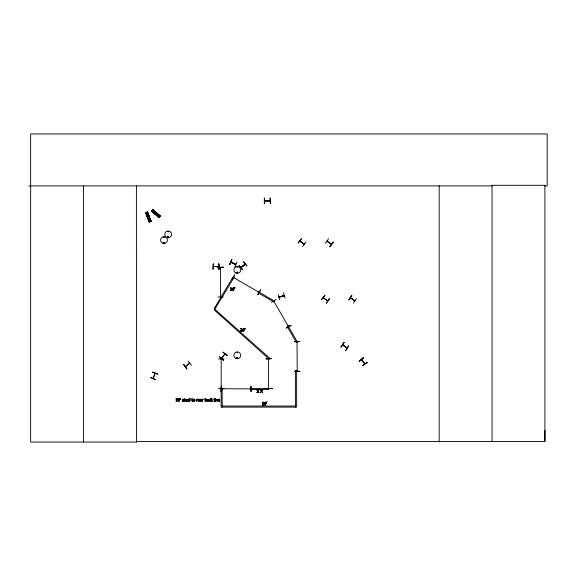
<?xml version="1.0" encoding="UTF-8"?>
<svg xmlns="http://www.w3.org/2000/svg" width="576" height="576" viewBox="0 0 576 576"><rect width="100%" height="100%" fill="white"/><g stroke="black" fill="none" stroke-linecap="round" stroke-linejoin="round"><path stroke-width="0.86" d="M544.507 185.897L547.2 185.897L547.2 133.963L30.658 133.963L30.658 442.037L136.483 442.037L136.411 441.432L544.903 441.432L544.982 430.294M258.516 291.982L258.998 292.298L233.525 277.546L234.101 277.654M259.142 292.118L258.725 291.845M185.328 366.473L189.626 363.125M185.443 366.624L189.742 363.276M300.398 241.351L300.024 241.013M304.38 244.188L304.013 243.857M323.215 297.763L327.701 300.931M331.524 244.188L327.089 241.027M327.816 300.773L323.273 297.792M342.554 344.923L347.004 348.17M350.359 297.763L354.91 300.737L354.571 300.463M221.148 359.518L221.407 358.956M221.407 388.397L221.407 387.922M268.481 359.518L268.517 358.942M268.495 359.482L268.733 358.956M268.726 388.339L268.51 387.806L268.733 388.397M296.964 370.706L297.216 371.203L297.022 341.726M164.383 242.69L163.649 242.784L164.29 242.525M167.645 236.93C169.87 235.663 167.004 238.666 168.178 236.434M167.803 236.93C168.919 235.922 168.134 237.881 167.897 237.096M237.024 267.062L237.614 266.983L237.06 267.127M236.952 272.491C238.298 271.39 236.902 273.881 237.161 272.203M236.93 357.768C237.744 359.035 237.528 356.918 237.06 357.631M237.586 352.512L237.002 352.361L237.528 352.57M237.809 358.006C236.93 355.932 236.513 359.654 237.787 357.869M155.218 373.37L153.101 378.418M221.4 359.482L221.191 358.942M268.733 359.482L268.704 358.999M297.245 371.088L297.245 370.706M278.942 296.971L279.648 297.029M361.735 359.95L361.663 359.402M273.967 301.442L273.902 300.902M152.626 372.046L157.781 373.982M153.122 378.367L155.009 373.255M279.043 296.914L284.148 295.438M361.469 359.554L364.788 363.924M364.982 363.773L361.728 359.474M229.687 264.629L231.955 259.618M231.336 262.469L235.706 264.542M235.361 264.384C237.672 264.449 229.277 261.425 231.415 262.289M237.024 261.95L234.792 266.983M220.68 296.41L220.493 296.964M213.3 266.486L218.75 266.602M221.983 389.059L221.407 389.059M250.848 389.059L250.265 389.066L250.747 389.059M269.496 200.707L270.036 200.923M232.726 278.338L234.691 274.932M257.803 294.631L260.525 289.843M257.983 294.732L260.726 289.958M288.641 326.426L288.173 326.124M301.414 238.81L297.994 243.137L301.442 238.831M304.301 244.102L299.93 240.977L304.236 244.397M302.738 246.514L305.957 242.05M325.39 243.31L328.522 238.788M333.295 242.194L329.868 246.506L333.317 242.208M329.882 246.514L333.101 242.05M321.451 299.736L324.878 295.416M324.814 295.366L321.43 299.714M329.364 298.62L326.225 303.134M326.39 303.257L329.587 298.771M351.792 295.25L348.818 299.894M348.79 299.873L351.77 295.236M353.304 303.091L356.558 298.656M340.978 347.062L344.146 342.562M343.001 345.247L342.662 344.765M345.722 350.446L348.689 345.802L345.744 350.46M163.793 237.046L164.268 237.406L163.771 237.118M227.131 355.738L222.89 352.224M224.82 354.024L221.458 358.236L225.058 354.067M218.729 266.666L213.35 266.486L218.772 266.681M152.222 211.601L153.425 210.218M152.734 212.047L153.936 210.658M153.497 212.702L154.699 211.32M154.166 213.293L155.369 211.903M154.93 213.955L156.132 212.566M158.206 216.785L159.408 215.402M158.22 217.202L159.826 215.352L158.278 217.253M158.882 217.562L159.307 217.073L151.79 210.564M240.97 267.322L245.268 264.103L241.042 267.581M242.071 266.918L244.498 264.888M242.518 269.82L239.004 265.579M187.992 361.03L191.434 365.328M186.79 368.942L183.65 364.406L186.804 368.928M168.329 231.761L168.098 231.206L168.25 231.761M359.352 361.109L363.694 357.725M364.716 363.83L364.702 363.362M362.75 365.537L367.279 362.398M367.265 362.376L362.722 365.508M241.114 267.552L245.311 264.096M150.034 221.184L150.192 221.522M271.447 302.342L276.156 299.491M286.222 327.931L290.974 325.152M286.322 328.111L291.089 325.346M284.227 295.438L283.817 295.812M350.474 297.576L350.734 298.066M235.757 264.521L230.89 262.282M283.738 295.517L283.766 295.898M163.757 242.258C166.039 243.108 161.978 243.144 164.254 242.258M237.463 273.002C238.824 271.21 235.39 272.707 237.571 272.916M237.125 357.581L237.528 357.631M147.564 212.004L145.584 212.767L149.112 222.062L151.092 221.299L147.557 212.011L150.955 221.35M146.074 213.66L147.787 213.005M146.311 214.286L148.025 213.638M146.671 215.23L148.385 214.582M146.988 216.072L148.702 215.417M147.348 217.015L149.062 216.36M148.882 221.062L150.602 220.406M148.702 221.436L150.984 220.565M148.723 221.508L151.013 220.637M284.299 295.675L279.022 297.18M280.21 296.957L283.241 296.071M278.201 294.422L279.662 299.729M283.486 292.882L285.098 298.152M354.773 300.902L350.41 297.763L354.715 300.91M269.993 200.959L264.607 200.902M213.278 263.83L213.012 269.338L213.242 263.83M223.344 267.192L217.836 267.509L223.344 267.163M217.836 267.466L223.344 267.394M220.5 268.099L220.716 267.602M219.125 269.294L218.794 263.794L219.103 269.294M217.836 296.993L223.344 296.986M294.365 341.669L299.873 341.402L294.365 341.748M297.216 341.726L297.029 342.281M218.534 358.956L224.035 358.848M294.372 371.297L299.873 371.261M294.372 371.527L299.873 371.462M221.371 386.186L221.098 391.694L221.335 386.186M250.848 386.186L250.956 391.687M224.035 388.397L218.534 388.512M271.361 388.397C252.785 388.714 283.802 388.159 268.222 388.721M221.94 388.836L221.501 389.059M28.8 186.113L30.658 186.106M30.658 185.897L492.034 185.897M264.298 198.05L264.326 203.558M270.108 198.05L270.389 203.558M264.679 200.923L270.115 200.902M270.418 203.558L270.187 198.05M222.178 406.044L295.574 406.044M364.774 363.845L361.526 359.626M269.993 200.65L264.665 200.707L265.219 200.707M273.931 300.953L274.183 301.385M288.36 325.951L288.418 326.47M250.366 389.066L250.862 388.843L221.105 388.764L221.105 407.11L296.647 407.11L296.647 370.411L295.574 370.411L295.574 407.11M152.546 372.262L157.709 374.177M304.142 244.325L299.866 241.243M346.759 347.652L347.126 347.89M230.89 262.325L235.807 264.593M342.792 344.786L347.033 348.12L342.626 345.01M234.67 274.918L231.948 279.706M233.575 277.574L234.007 277.819M258.998 292.255L258.617 291.816L259.063 292.032M327.01 241.243L331.38 244.397M223.02 352.066L227.304 355.522M152.654 209.549L160.171 216.058L152.59 209.628M152.51 209.714L160.078 216.166M152.417 209.822L159.998 216.259M152.41 209.837L159.869 216.403L152.33 209.923M151.69 210.672L159.221 217.166M151.603 210.773L159.149 217.26M151.553 210.83L159.062 217.354M151.459 210.946L158.962 217.469L160.265 215.95L152.741 209.448L151.366 211.054L158.911 217.526M288.367 326.455L273.766 301.046M243.655 261.691L246.974 266.09L243.468 261.842M239.155 265.45L242.69 269.669M183.622 364.435L186.97 368.798M147.406 212.062L150.869 221.386L147.298 212.105M150.638 221.472L147.089 212.184L150.53 221.515M146.959 212.234L150.494 221.53M146.182 212.537L149.674 221.846M146.03 212.594L149.58 221.882M145.915 212.638L149.458 221.933M145.807 212.681L149.378 221.962M145.735 212.71L149.249 222.012M297.216 341.784L297.216 342.281M268.517 359.496L268.517 358.999L268.517 388.361M251.122 386.179L251.158 391.687M220.5 268.042L220.493 267.545L220.493 296.906L220.493 296.41M221.184 387.864L221.191 388.361L221.191 358.999M218.858 263.794L218.858 269.302M544.903 441.432L544.903 185.299L492.034 185.299L492.034 441.432M439.157 185.897L439.157 442.037M264.528 198.05L264.528 203.558M222.178 388.764L222.178 407.11M136.404 185.897L136.483 442.037M83.534 185.897L83.534 442.037M177.415 399.866A0.814 0.814 0 0 0 176.99 399.6L176.35 399.578L176.35 398.801L177.566 398.462L175.968 398.462C175.694 400.334 179.014 400.399 175.853 401.263L177.192 401.263L177.566 400.205A0.72 0.72 0 0 0 177.286 399.744M147.622 216.151C148.277 217.649 148.716 214.934 147.622 216.151M177.97 399.55C179.352 406.109 181.166 394.74 177.97 399.55M232.322 288.727C233.705 295.294 235.526 283.925 232.322 288.727M242.474 329.544C243.857 336.11 245.671 324.742 242.474 329.544M264.276 403.229C265.658 409.788 267.48 398.419 264.276 403.229M178.373 399.406C178.531 404.086 180.36 397.022 178.373 399.406M232.726 288.583C232.884 293.27 234.713 286.207 232.726 288.583M242.878 329.4C243.036 334.087 244.865 327.024 242.878 329.4M264.679 403.085C264.838 407.765 266.666 400.702 264.679 403.085M154.75 212.854C155.362 214.373 155.88 211.673 154.75 212.854M194.962 400.277L194.702 401.126A0.864 0.864 0 0 1 194.198 401.407L193.162 400.954L193.284 399.427A0.871 0.871 0 0 1 193.781 399.146L194.198 399.146A0.857 0.857 0 0 1 194.702 399.427L194.962 400.277M204.977 398.93L204.97 401.371L205.337 401.371L205.337 399.492L205.927 399.19C204.991 399.247 206.604 397.447 204.977 398.93M185.328 400.039L185.753 401.256L187.15 401.234L185.695 400.493L187.193 400.313L186.826 399.262L185.911 399.204L185.328 400.039M187.43 400.039L187.862 401.256L189.259 401.234L187.798 400.493L189.295 400.313L188.928 399.262L188.014 399.204L187.43 400.039M197.899 400.039L198.331 401.256L199.728 401.234L198.266 400.493L199.764 400.313L199.397 399.262L198.482 399.204L197.899 400.039M217.958 400.039L218.39 401.256L219.787 401.234L218.326 400.493L219.823 400.313L219.456 399.262L218.542 399.204L217.958 400.039M180.612 398.333L180.266 399.463L180.18 398.333L180.612 398.333M234.972 287.51L234.619 288.641L234.533 287.51L234.972 287.51M245.117 328.327L244.771 329.458L244.685 328.327L245.117 328.327M266.918 402.005L266.573 403.135L266.486 402.005L266.918 402.005M182.225 399.658C183.492 400.939 183.305 400.817 182.203 401.234L183.132 401.407A0.835 0.835 0 0 0 183.557 401.22C183.658 399.838 181.894 399.665 183.701 399.29L182.225 399.658M193.435 399.91C193.702 403.286 195.509 398.153 193.435 399.91M200.009 400.529L199.987 400.738A0.749 0.749 0 0 0 200.102 401.134L201.722 401.371L201.593 399.398L200.16 399.233L201.355 399.931L200.009 400.529M206.071 400.529L206.05 400.738A0.749 0.749 0 0 0 206.165 401.134L207.785 401.371L207.655 399.398L206.23 399.233L207.418 399.931L206.071 400.529M241.999 329.198L240.689 331.034L242.122 331.366L240.329 331.366L241.603 329.22L240.386 328.572L241.495 328.45L241.999 329.198M263.801 402.876L262.498 404.712L263.923 405.043L262.13 405.043L263.405 402.898L262.188 402.257L263.297 402.134L263.801 402.876M200.39 400.565L200.945 401.069L201.355 400.226L200.39 400.565M206.453 400.565L207.007 401.069L207.418 400.226L206.453 400.565M185.738 399.794C187.121 401.126 186.869 398.542 185.738 399.794M187.841 399.794C189.223 401.126 188.971 398.542 187.841 399.794M198.31 399.794C199.692 401.126 199.44 398.542 198.31 399.794M218.369 399.794C219.751 401.126 219.499 398.542 218.369 399.794M231.005 287.633L230.407 288.036L230.933 288.302L230.933 290.254L230.407 290.549L231.826 290.549L231.307 290.254L231.005 287.633M150.61 377.496L155.664 379.699L150.61 377.496M231.768 259.531L229.723 264.643L231.746 259.517M258.502 291.83L257.962 292.759L273.852 301.939L274.392 301.01L258.502 291.83M232.978 277.15L214.128 308.635L269.676 358.207L268.963 359.006L214.33 309.982L233.892 277.697L232.978 277.15M258.696 389.801L257.99 390.946L256.853 389.801L257.753 391.255L256.824 392.71L257.962 391.55L259.114 392.71L258.206 391.241L259.114 389.801L258.696 389.801M262.267 389.801L261.562 390.946L260.424 389.801L261.324 391.255L260.395 392.71L261.54 391.55L262.692 392.71L261.778 391.241L262.685 389.801L262.267 389.801M343.98 342.439L341.006 347.083L343.958 342.425M219.384 356.566L223.495 360.238L219.384 356.566M197.093 399.708L196.589 401.371L196.589 399.19L197.748 399.197L197.093 399.708M202.738 399.708L202.241 401.371L202.241 399.19L203.393 399.197L202.738 399.708M216.389 399.298L215.863 399.19L215.863 401.371L216.23 399.737L216.792 399.478L217.577 401.371L217.476 399.456L216.389 399.298M209.635 401.126L208.397 401.119L208.289 399.19L209.066 401.076L209.635 400.817L210.002 399.19L210.002 401.371L209.635 401.126M363.557 357.545L359.374 361.138L363.557 357.545M288.223 326.182L287.302 326.714L296.474 342.605L297.403 342.072L288.223 326.182M185.162 401.018L184.565 400.954L184.507 399.492L185.184 399.19L184.147 398.563C183.694 399.103 184.054 402.358 185.162 401.018M192.874 401.018L192.276 400.954L192.226 399.492L192.895 399.19L191.858 398.563C191.434 399.089 191.707 402.35 192.895 401.018M212.494 401.018L211.889 400.954L211.838 399.492L212.515 399.19L211.471 398.563C211.046 399.089 211.32 402.35 212.515 401.018M271.361 358.646L265.86 358.956L271.361 358.618M268.661 388.505L250.308 388.505L250.308 389.578L268.661 389.578L268.661 388.505M190.044 398.333L189.677 398.333L189.677 401.371L190.044 401.371L190.044 398.333M210.91 398.333L210.542 398.333L210.542 401.371L210.91 401.371L210.91 398.333M214.409 398.333L214.042 398.333L214.042 401.371L214.409 401.371L214.409 398.333M215.345 398.441L214.927 398.822L215.345 398.441M215.323 399.19L214.956 399.19L214.956 401.371L215.323 401.371L215.323 399.19M235.606 272.887A3.434 3.434 0 0 0 240.761 269.914A3.434 3.434 0 0 0 235.606 266.94A3.434 3.434 0 0 0 235.606 272.887M235.577 358.265A3.434 3.434 0 0 0 240.725 355.291A3.434 3.434 0 0 0 235.577 352.318A3.434 3.434 0 0 0 235.577 358.265M166.471 237.312A3.413 3.413 0 0 0 171.59 234.36A3.413 3.413 0 0 0 166.471 231.401A3.413 3.413 0 0 0 166.471 237.312M162.295 243.079A3.427 3.427 0 0 0 167.436 240.113A3.427 3.427 0 0 0 162.295 237.146A3.427 3.427 0 0 0 162.295 243.079"/></g></svg>
